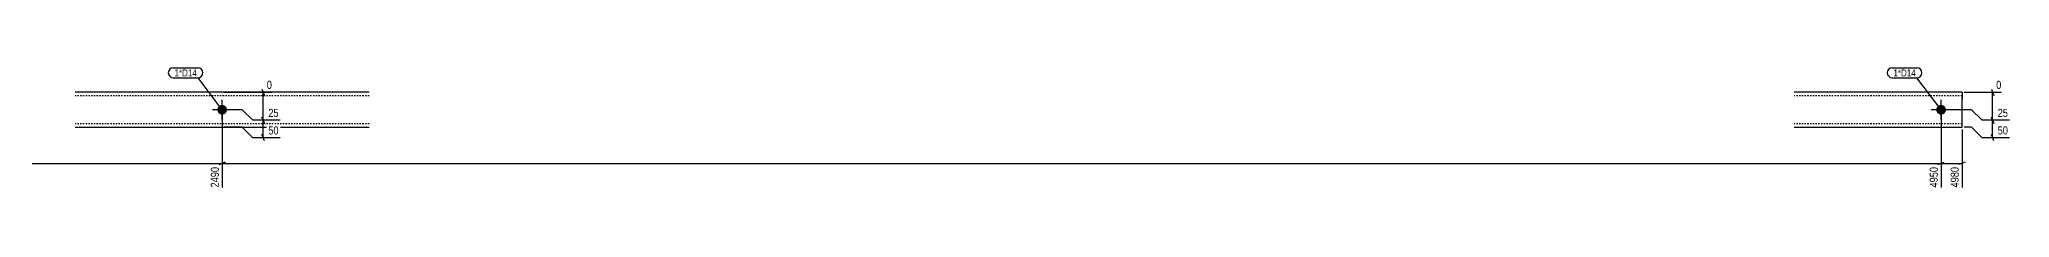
# Model space of a CAD drawing. Header units: millimetres. Extents: x 9 to 16194, y 7 to 180.
# Drawn here: x 13374 to 16194, y 7 to 180 of the extents above; entities that cross this region are included whole.
import ezdxf

# ---------------------------------------------------------------- set-up
doc = ezdxf.new("R2010")
doc.units = ezdxf.units.MM
doc.linetypes.add('DXK_LINE_DOT2', pattern=[3.9198, 1.9599, -1.9599])
for name, color, linetype in [('MÅLSÆTNING', 7, 'Continuous'), ('STÅL', 7, 'Continuous'), ('TEKST', 7, 'Continuous')]:
    doc.layers.add(name, color=color, linetype=linetype)
doc.styles.add('Arial Narrow', font='ARIALN.TTF', dxfattribs={"height": 0.2})

msp = doc.modelspace()

# ---------------------------------------------------------------- hatches: boundary and pattern name
at = {"layer": 'STÅL', "linetype": 'Continuous'}
for points in [[(13628.7, 119.8, -1), (13642.7, 119.8, -1)], [(16088.7, 119.8, -1), (16102.7, 119.8, -1)]]:
    msp.add_hatch(color=3, dxfattribs=at).paths.add_polyline_path(points)

# ---------------------------------------------------------------- linework, layer by layer
at = {"layer": 'MÅLSÆTNING', "color": 7, "linetype": 'Continuous'}
for p, q in [((13638.7, 144.8), (13707, 144.8)), ((13692.7, 149.3), (13696.3, 140.3)), ((13694.5, 104.8), (13694.5, 144.8)), ((16128.7, 144.8), (16181.8, 144.8)), ((16167.6, 149.3), (16171.2, 140.3)), ((16169.4, 104.8), (16169.4, 144.8)), ((13635.7, 116.8), (13635.7, 9)), ((13635.7, 116.8), (13635.7, 9)), ((13664.5, 119.8), (13638.7, 119.8)), ((13664.5, 119.8), (13638.7, 119.8)), ((13679.5, 104.8), (13664.5, 119.8)), ((13679.5, 104.8), (13664.5, 119.8)), ((16095.7, 116.8), (16095.7, 9)), ((16139.4, 119.8), (16098.7, 119.8)), ((16139.4, 119.8), (16098.7, 119.8)), ((16154.4, 104.8), (16139.4, 119.8)), ((16154.4, 104.8), (16139.4, 119.8)), ((13664.5, 94.8), (13638.7, 94.8)), ((13679.5, 79.8), (13664.5, 94.8)), ((13718.6, 104.8), (13679.5, 104.8)), ((13718.6, 104.8), (13679.5, 104.8)), ((13696.3, 100.3), (13692.7, 109.3)), ((13692.7, 109.3), (13696.3, 100.3)), ((13694.5, 79.8), (13694.5, 104.8)), ((16125.7, 91.8), (16125.7, 9)), ((16139.4, 94.8), (16128.7, 94.8)), ((16154.4, 79.8), (16139.4, 94.8)), ((16193.5, 104.8), (16154.4, 104.8)), ((16193.5, 104.8), (16154.4, 104.8)), ((16171.2, 100.3), (16167.6, 109.3)), ((16167.6, 109.3), (16171.2, 100.3)), ((16169.4, 79.8), (16169.4, 104.8)), ((13718.6, 79.8), (13679.5, 79.8)), ((13696.3, 75.3), (13692.7, 84.3)), ((16193.5, 79.8), (16154.4, 79.8)), ((16171.2, 75.3), (16167.6, 84.3)), ((11175.7, 43.4), (13635.7, 43.4)), ((13640.2, 45.2), (13631.2, 41.6)), ((13631.2, 41.6), (13640.2, 45.2)), ((16091.2, 41.6), (16100.2, 45.2)), ((16095.7, 43.4), (16125.7, 43.4)), ((16130.2, 45.2), (16121.2, 41.6))]:
    msp.add_line(p, q, dxfattribs=at)
at = {"layer": 'STÅL', "color": 2, "linetype": 'Continuous'}
for p, q in [((13846.1, 144.8), (13425.3, 144.8)), ((16125.7, 144.8), (15885.3, 144.8)), ((16125.7, 144.8), (16125.7, 144.1)), ((16125.7, 144.1), (16125.7, 134.8)), ((16125.7, 94.8), (16125.7, 134.8)), ((13425.3, 94.8), (13846.1, 94.8)), ((15885.3, 94.8), (16125.7, 94.8))]:
    msp.add_line(p, q, dxfattribs=at)
at = {"layer": 'STÅL', "color": 7, "linetype": 'DXK_LINE_DOT2'}
for p, q in [((16125.7, 144.8), (16125.7, 144.8)), ((16125.7, 134.8), (16125.7, 141.9)), ((13846.1, 139.8), (13425.3, 139.8)), ((16125.7, 139.8), (15885.3, 139.8)), ((13846.1, 99.8), (13425.3, 99.8)), ((16125.7, 99.8), (15885.3, 99.8)), ((16125.7, 99.8), (16125.7, 100.2))]:
    msp.add_line(p, q, dxfattribs=at)
at = {"layer": 'STÅL', "color": 3, "linetype": 'Continuous'}
for p, q in [((13649.7, 119.8), (13621.7, 119.8)), ((13635.7, 105.8), (13635.7, 133.8)), ((16109.7, 119.8), (16081.7, 119.8)), ((16095.7, 105.8), (16095.7, 133.8))]:
    msp.add_line(p, q, dxfattribs=at)

# ---------------------------------------------------------------- wipeouts: each hides what was drawn before it
at = {"color": 0}
for points in [[(13599.4, 167.3), (13599.4, 177.8), (13567.5, 177.8), (13567.5, 167.3)], [(16059.4, 167.3), (16059.4, 177.8), (16027.5, 177.8), (16027.5, 167.3)]]:
    msp.add_wipeout(points, dxfattribs=at).dxf.layer = 'TEKST'

# ---------------------------------------------------------------- next in the draw order: wipeouts: each hides what was drawn before it
at = {"color": 0, "linetype": 'Continuous'}
for points in [[(13709.4, 147.2), (13709.4, 164), (13697.2, 164), (13697.2, 147.2)], [(16184.2, 147.2), (16184.2, 164), (16172.1, 164), (16172.1, 147.2)], [(13718.8, 107.2), (13718.8, 124), (13699.4, 124), (13699.4, 107.2)], [(16193.7, 107.2), (16193.7, 124), (16174.3, 124), (16174.3, 107.2)], [(16123.3, 40.6), (16106.5, 40.6), (16106.5, 6.6), (16123.3, 6.6)]]:
    msp.add_wipeout(points, dxfattribs=at).dxf.layer = 'MÅLSÆTNING'
at = {"color": 0}
for points in [[(13599.4, 167.3), (13599.4, 177.8), (13567.5, 177.8), (13567.5, 167.3)], [(16059.4, 167.3), (16059.4, 177.8), (16027.5, 177.8), (16027.5, 167.3)]]:
    msp.add_wipeout(points, dxfattribs=at).dxf.layer = 'TEKST'

# ---------------------------------------------------------------- next in the draw order: linework, layer by layer
at = {"layer": 'MÅLSÆTNING', "color": 7, "linetype": 'Continuous'}
for p, q in [((16095.7, 116.8), (16095.7, 9)), ((13635.7, 43.4), (16095.7, 43.4)), ((16091.2, 41.6), (16100.2, 45.2))]:
    msp.add_line(p, q, dxfattribs=at)
at = {"layer": 'TEKST', "color": 7, "linetype": 'Continuous'}
for p, q in [((13565.7, 179.6), (13601.2, 179.6)), ((16025.7, 179.6), (16061.2, 179.6)), ((13565.7, 165.5), (13601.2, 165.5)), ((13635.7, 119.8), (13601.2, 165.5)), ((16025.7, 165.5), (16061.2, 165.5)), ((16095.7, 119.8), (16061.2, 165.5))]:
    msp.add_line(p, q, dxfattribs=at)
for centre, start, end in [((13565.7, 172.5), 90, 270), ((13601.2, 172.5), 270, 90), ((16025.7, 172.5), 90, 270), ((16061.2, 172.5), 270, 90)]:
    msp.add_arc(centre, 7.05, start, end, dxfattribs=at)

# ---------------------------------------------------------------- next in the draw order: texts
at = {"layer": 'MÅLSÆTNING', "color": 3, "linetype": 'Continuous', "style": 'Arial Narrow'}
for p in [(13699.6, 149.6), (16174.5, 149.6)]:
    msp.add_text('0', height=11.5, dxfattribs=at).set_placement(p)
msp.add_text('4980', height=11.45, rotation=90.0002, dxfattribs=at).set_placement((16120.9, 9))
at = {"layer": 'TEKST', "color": 3, "style": 'Arial Narrow'}
for p in [(13567.5, 167.3), (16027.5, 167.3)]:
    msp.add_text('1*D14', height=10.02, dxfattribs=at).set_placement(p)

# ---------------------------------------------------------------- next in the draw order: wipeouts: each hides what was drawn before it
at = {"color": 0, "linetype": 'Continuous'}
for points in [[(13718.8, 82.2), (13718.8, 99), (13699.4, 99), (13699.4, 82.2)], [(16193.7, 82.2), (16193.7, 99), (16174.3, 99), (16174.3, 82.2)]]:
    msp.add_wipeout(points, dxfattribs=at).dxf.layer = 'MÅLSÆTNING'

# ---------------------------------------------------------------- next in the draw order: texts
at = {"layer": 'MÅLSÆTNING', "color": 3, "linetype": 'Continuous', "style": 'Arial Narrow'}
for s, p in [('25', (13701.8, 109.6)), ('25', (16176.7, 109.6)), ('50', (13701.8, 84.6)), ('50', (16176.7, 84.6))]:
    msp.add_text(s, height=11.45, dxfattribs=at).set_placement(p)

# ---------------------------------------------------------------- next in the draw order: wipeouts: each hides what was drawn before it
at = {"color": 0, "linetype": 'Continuous'}
for points in [[(13633.3, 40.6), (13616.5, 40.6), (13616.5, 6.6), (13633.3, 6.6)], [(16093.3, 40.6), (16076.5, 40.6), (16076.5, 6.6), (16093.3, 6.6)]]:
    msp.add_wipeout(points, dxfattribs=at).dxf.layer = 'MÅLSÆTNING'

# ---------------------------------------------------------------- next in the draw order: texts
at = {"layer": 'MÅLSÆTNING', "color": 3, "linetype": 'Continuous', "style": 'Arial Narrow'}
for s, p in [('2490', (13630.9, 9)), ('4950', (16090.9, 9))]:
    msp.add_text(s, height=11.45, rotation=90.0002, dxfattribs=at).set_placement(p)

doc.saveas('drawing.dxf')
